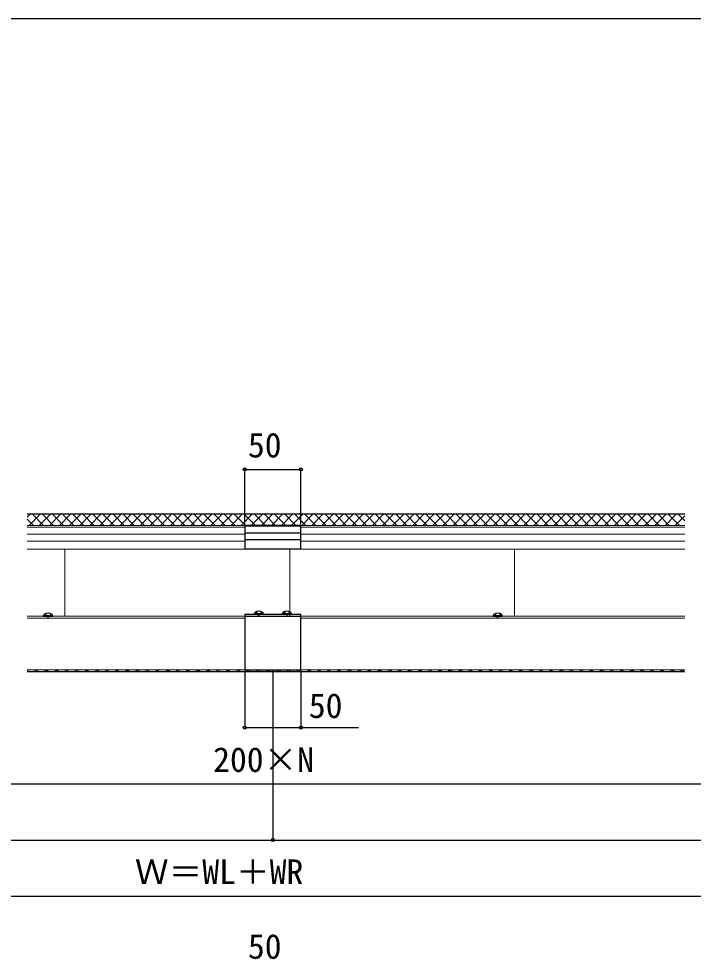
# Model space of a CAD drawing. Units: millimetres, scale not verified. Extents: x -1312 to 1312, y -1960 to 1949.
# Drawn here: x -226 to 374, y 1028 to 1865 of the extents above; entities that cross this region are included whole.
import ezdxf
from ezdxf.enums import TextEntityAlignment as Align

# ---------------------------------------------------------------- set-up
doc = ezdxf.new("R2010")
doc.units = ezdxf.units.MM
doc.header["$LTSCALE"] = 8
doc.layers.add('0-3_YKK_12', color=2, linetype='Continuous', lineweight=18)
for name, color, linetype in [('0-4_YKK_13', 4, 'Continuous'), ('0-5_YKK_D', 6, 'Continuous'), ('0-6_YKK_ZWAK', 7, 'Continuous'), ('0-7_YSS_K', 3, 'Continuous')]:
    doc.layers.add(name, color=color, linetype=linetype)
doc.styles.add('ＭＳ ゴシック', font='')
doc.styles.get('ＭＳ ゴシック').set_extended_font_data('MS Gothic')

msp = doc.modelspace()

# ---------------------------------------------------------------- linework, layer by layer
at = {"layer": '0-3_YKK_12'}
for p, q in [((-218.5, 1413.703), (366.5, 1413.703)), ((-218.5, 1412.131), (-25, 1412.131)), ((25, 1412.131), (366.5, 1412.131)), ((-218.5, 1405.776), (-25, 1405.776)), ((-218.5, 1399.703), (-25, 1399.703)), ((25, 1405.776), (366.5, 1405.776)), ((25, 1399.703), (366.5, 1399.703)), ((-218.5, 1392.601), (366.5, 1392.601)), ((-185, 1392.601), (-185, 1333.026)), ((15, 1392.601), (15, 1333.026)), ((215, 1392.601), (215, 1333.026)), ((-218.5, 1333.026), (-25, 1333.026)), ((-218.5, 1331.22), (-25, 1331.22)), ((25, 1333.026), (366.5, 1333.026)), ((25, 1331.22), (366.5, 1331.22)), ((-218.5, 1285.299), (-25, 1285.299)), ((25, 1285.299), (366.5, 1285.299))]:
    msp.add_line(p, q, dxfattribs=at)
at = {"layer": '0-4_YKK_13'}
for p, q in [((-25, 1413.457), (25, 1413.457)), ((-25, 1407.103), (25, 1407.103)), ((-25, 1401.103), (25, 1401.103)), ((-203.913, 1333.117), (-203.771, 1333.92)), ((-195.913, 1333.117), (-203.913, 1333.117)), ((-203.913, 1333.117), (-203.824, 1332.617)), ((-196.001, 1332.617), (-203.824, 1332.617)), ((-202.213, 1335.097), (-201.058, 1332.78)), ((-201.058, 1332.78), (-199.913, 1332.171)), ((-198.768, 1332.78), (-199.913, 1332.171)), ((-197.613, 1335.097), (-198.768, 1332.78)), ((-195.913, 1333.117), (-196.054, 1333.92)), ((-195.913, 1333.117), (-196.001, 1332.617)), ((25, 1332.545), (-25, 1332.545)), ((-16.408, 1334.903), (-16.266, 1335.706)), ((-8.408, 1334.903), (-16.408, 1334.903)), ((-16.408, 1334.903), (-16.32, 1334.403)), ((-8.496, 1334.403), (-16.32, 1334.403)), ((-14.708, 1336.883), (-13.553, 1334.566)), ((-13.553, 1334.566), (-12.408, 1333.957)), ((-11.263, 1334.566), (-12.408, 1333.957)), ((-10.108, 1336.883), (-11.263, 1334.566)), ((-8.408, 1334.903), (-8.549, 1335.706)), ((-8.408, 1334.903), (-8.496, 1334.403)), ((8.592, 1334.903), (8.734, 1335.706)), ((16.592, 1334.903), (8.592, 1334.903)), ((8.592, 1334.903), (8.68, 1334.403)), ((16.504, 1334.403), (8.68, 1334.403)), ((10.292, 1336.883), (11.447, 1334.566)), ((11.447, 1334.566), (12.592, 1333.957)), ((13.737, 1334.566), (12.592, 1333.957)), ((14.892, 1336.883), (13.737, 1334.566)), ((16.592, 1334.903), (16.451, 1335.706)), ((16.592, 1334.903), (16.504, 1334.403)), ((196.087, 1333.117), (196.229, 1333.92)), ((204.087, 1333.117), (196.087, 1333.117)), ((196.087, 1333.117), (196.176, 1332.617)), ((203.999, 1332.617), (196.176, 1332.617)), ((197.787, 1335.097), (198.942, 1332.78)), ((198.942, 1332.78), (200.087, 1332.171)), ((201.232, 1332.78), (200.087, 1332.171)), ((202.387, 1335.097), (201.232, 1332.78)), ((204.087, 1333.117), (203.946, 1333.92)), ((204.087, 1333.117), (203.999, 1332.617))]:
    msp.add_line(p, q, dxfattribs=at)
for points in [[(25, 1413.703), (-25, 1413.703), (-25, 1392.903), (25, 1392.903)], [(25, 1334.408), (-25, 1334.408), (-25, 1285.225), (25, 1285.225)]]:
    msp.add_lwpolyline(points, close=True, dxfattribs=at)
for centre, radius, start, end in [((-202.885, 1333.764), 0.9, 122.05588, 170), ((-199.913, 1329.017), 6.5, 57.94412, 122.05588), ((-196.94, 1333.764), 0.9, 10, 57.94412), ((-15.38, 1335.55), 0.9, 122.05588, 170), ((-12.408, 1330.803), 6.5, 57.94412, 122.05588), ((-9.436, 1335.55), 0.9, 10, 57.94412), ((9.62, 1335.55), 0.9, 122.05588, 170), ((12.592, 1330.803), 6.5, 57.94412, 122.05588), ((15.564, 1335.55), 0.9, 10, 57.94412), ((197.115, 1333.764), 0.9, 122.05588, 170), ((200.087, 1329.017), 6.5, 57.94412, 122.05588), ((203.06, 1333.764), 0.9, 10, 57.94412)]:
    msp.add_arc(centre, radius, start, end, dxfattribs=at)
at = {"layer": '0-5_YKK_D'}
for p, q in [((-25, 1414.703), (-25, 1464.6)), ((-25, 1463.6), (25, 1463.6)), ((25, 1414.703), (25, 1464.6)), ((-25, 1284.225), (-25, 1232.701)), ((0, 1284.225), (0, 1132.701)), ((0, 1284.225), (0, 1132.701)), ((25, 1284.225), (25, 1232.701)), ((-985, 1183.701), (1015, 1183.701)), ((-1050, 1133.701), (0, 1133.701)), ((0, 1133.701), (1050, 1133.701)), ((-1050, 1083.701), (1050, 1083.701))]:
    msp.add_line(p, q, dxfattribs=at)
msp.add_lwpolyline([(-25, 1233.701), (25, 1233.701), (76.136, 1233.701)], dxfattribs=at)
for centre in [(-25, 1463.6), (25, 1463.6), (-25, 1233.701), (25, 1233.701), (0, 1133.701), (0, 1133.701)]:
    msp.add_circle(centre, 1.312, dxfattribs=at)
at = {"layer": '0-6_YKK_ZWAK'}
msp.add_line((1312.5, 1864.6), (-1312.5, 1864.6), dxfattribs=at)
at = {"layer": '0-7_YSS_K'}
for p, q in [((-218.5, 1420.942), (-215.842, 1423.6)), ((366.5, 1423.6), (-218.5, 1423.6)), ((-216.758, 1413.703), (-206.861, 1423.6)), ((-204.065, 1413.703), (-213.962, 1423.6)), ((-207.778, 1413.703), (-197.881, 1423.6)), ((-195.085, 1413.703), (-204.981, 1423.6)), ((-198.798, 1413.703), (-188.901, 1423.6)), ((-186.104, 1413.703), (-196.001, 1423.6)), ((-189.817, 1413.703), (-179.921, 1423.6)), ((-177.124, 1413.703), (-187.021, 1423.6)), ((-180.837, 1413.703), (-170.94, 1423.6)), ((-168.144, 1413.703), (-178.041, 1423.6)), ((-171.857, 1413.703), (-161.96, 1423.6)), ((-159.164, 1413.703), (-169.06, 1423.6)), ((-162.877, 1413.703), (-152.98, 1423.6)), ((-150.183, 1413.703), (-160.08, 1423.6)), ((-153.896, 1413.703), (-144, 1423.6)), ((-141.203, 1413.703), (-151.1, 1423.6)), ((-144.916, 1413.703), (-135.019, 1423.6)), ((-132.223, 1413.703), (-142.12, 1423.6)), ((-135.936, 1413.703), (-126.039, 1423.6)), ((-123.243, 1413.703), (-133.139, 1423.6)), ((-126.956, 1413.703), (-117.059, 1423.6)), ((-114.262, 1413.703), (-124.159, 1423.6)), ((-117.975, 1413.703), (-108.079, 1423.6)), ((-105.282, 1413.703), (-115.179, 1423.6)), ((-108.995, 1413.703), (-99.098, 1423.6)), ((-96.302, 1413.703), (-106.199, 1423.6)), ((-100.015, 1413.703), (-90.118, 1423.6)), ((-87.322, 1413.703), (-97.218, 1423.6)), ((-91.035, 1413.703), (-81.138, 1423.6)), ((-78.341, 1413.703), (-88.238, 1423.6)), ((-82.054, 1413.703), (-72.158, 1423.6)), ((-69.361, 1413.703), (-79.258, 1423.6)), ((-73.074, 1413.703), (-63.177, 1423.6)), ((-60.381, 1413.703), (-70.278, 1423.6)), ((-64.094, 1413.703), (-54.197, 1423.6)), ((-51.4, 1413.703), (-61.297, 1423.6)), ((-55.114, 1413.703), (-45.217, 1423.6)), ((-42.42, 1413.703), (-52.317, 1423.6)), ((-46.133, 1413.703), (-36.237, 1423.6)), ((-33.44, 1413.703), (-43.337, 1423.6)), ((-37.153, 1413.703), (-27.256, 1423.6)), ((-24.46, 1413.703), (-34.357, 1423.6)), ((-28.173, 1413.703), (-18.276, 1423.6)), ((-15.479, 1413.703), (-25.376, 1423.6)), ((-19.193, 1413.703), (-9.296, 1423.6)), ((-6.499, 1413.703), (-16.396, 1423.6)), ((-10.212, 1413.703), (-0.315, 1423.6)), ((2.481, 1413.703), (-7.416, 1423.6)), ((-1.232, 1413.703), (8.665, 1423.6)), ((11.461, 1413.703), (1.565, 1423.6)), ((7.748, 1413.703), (17.645, 1423.6)), ((20.442, 1413.703), (10.545, 1423.6)), ((16.728, 1413.703), (26.625, 1423.6)), ((29.422, 1413.703), (19.525, 1423.6)), ((25.709, 1413.703), (35.606, 1423.6)), ((38.402, 1413.703), (28.505, 1423.6)), ((34.689, 1413.703), (44.586, 1423.6)), ((47.382, 1413.703), (37.486, 1423.6)), ((43.669, 1413.703), (53.566, 1423.6)), ((56.363, 1413.703), (46.466, 1423.6)), ((52.65, 1413.703), (62.546, 1423.6)), ((65.343, 1413.703), (55.446, 1423.6)), ((61.63, 1413.703), (71.527, 1423.6)), ((74.323, 1413.703), (64.426, 1423.6)), ((70.61, 1413.703), (80.507, 1423.6)), ((83.303, 1413.703), (73.407, 1423.6)), ((79.59, 1413.703), (89.487, 1423.6)), ((92.284, 1413.703), (82.387, 1423.6)), ((88.571, 1413.703), (98.467, 1423.6)), ((101.264, 1413.703), (91.367, 1423.6)), ((97.551, 1413.703), (107.448, 1423.6)), ((110.244, 1413.703), (100.347, 1423.6)), ((106.531, 1413.703), (116.428, 1423.6)), ((119.224, 1413.703), (109.328, 1423.6)), ((115.511, 1413.703), (125.408, 1423.6)), ((128.205, 1413.703), (118.308, 1423.6)), ((124.492, 1413.703), (134.388, 1423.6)), ((137.185, 1413.703), (127.288, 1423.6)), ((133.472, 1413.703), (143.369, 1423.6)), ((146.165, 1413.703), (136.268, 1423.6)), ((142.452, 1413.703), (152.349, 1423.6)), ((155.145, 1413.703), (145.249, 1423.6)), ((151.432, 1413.703), (161.329, 1423.6)), ((164.126, 1413.703), (154.229, 1423.6)), ((160.413, 1413.703), (170.309, 1423.6)), ((173.106, 1413.703), (163.209, 1423.6)), ((169.393, 1413.703), (179.29, 1423.6)), ((182.086, 1413.703), (172.189, 1423.6)), ((178.373, 1413.703), (188.27, 1423.6)), ((191.066, 1413.703), (181.17, 1423.6)), ((187.353, 1413.703), (197.25, 1423.6)), ((200.047, 1413.703), (190.15, 1423.6)), ((196.334, 1413.703), (206.23, 1423.6)), ((209.027, 1413.703), (199.13, 1423.6)), ((205.314, 1413.703), (215.211, 1423.6)), ((218.007, 1413.703), (208.11, 1423.6)), ((214.294, 1413.703), (224.191, 1423.6)), ((226.987, 1413.703), (217.091, 1423.6)), ((223.274, 1413.703), (233.171, 1423.6)), ((235.968, 1413.703), (226.071, 1423.6)), ((232.255, 1413.703), (242.151, 1423.6)), ((244.948, 1413.703), (235.051, 1423.6)), ((241.235, 1413.703), (251.132, 1423.6)), ((253.928, 1413.703), (244.031, 1423.6)), ((250.215, 1413.703), (260.112, 1423.6)), ((262.908, 1413.703), (253.012, 1423.6)), ((259.195, 1413.703), (269.092, 1423.6)), ((271.889, 1413.703), (261.992, 1423.6)), ((268.176, 1413.703), (278.072, 1423.6)), ((280.869, 1413.703), (270.972, 1423.6)), ((277.156, 1413.703), (287.053, 1423.6)), ((289.849, 1413.703), (279.952, 1423.6)), ((286.136, 1413.703), (296.033, 1423.6)), ((298.829, 1413.703), (288.933, 1423.6)), ((295.116, 1413.703), (305.013, 1423.6)), ((307.81, 1413.703), (297.913, 1423.6)), ((304.097, 1413.703), (313.993, 1423.6)), ((316.79, 1413.703), (306.893, 1423.6)), ((313.077, 1413.703), (322.974, 1423.6)), ((325.77, 1413.703), (315.873, 1423.6)), ((322.057, 1413.703), (331.954, 1423.6)), ((334.751, 1413.703), (324.854, 1423.6)), ((331.037, 1413.703), (340.934, 1423.6)), ((343.731, 1413.703), (333.834, 1423.6)), ((340.018, 1413.703), (349.914, 1423.6)), ((352.711, 1413.703), (342.814, 1423.6)), ((348.998, 1413.703), (358.895, 1423.6)), ((361.691, 1413.703), (351.795, 1423.6)), ((366.5, 1417.875), (360.775, 1423.6)), ((-213.045, 1413.703), (-218.5, 1419.158)), ((357.978, 1413.703), (366.5, 1422.225)), ((-217.747, 1283.701), (-218.5, 1284.454)), ((-218.5, 1283.701), (366.5, 1283.701)), ((-212.056, 1283.701), (-210.459, 1285.299)), ((-208.767, 1283.701), (-210.364, 1285.299)), ((-203.076, 1283.701), (-201.479, 1285.299)), ((-199.787, 1283.701), (-201.384, 1285.299)), ((-194.096, 1283.701), (-192.498, 1285.299)), ((-190.806, 1283.701), (-192.404, 1285.299)), ((-185.115, 1283.701), (-183.518, 1285.299)), ((-181.826, 1283.701), (-183.423, 1285.299)), ((-176.135, 1283.701), (-174.538, 1285.299)), ((-172.846, 1283.701), (-174.443, 1285.299)), ((-167.155, 1283.701), (-165.558, 1285.299)), ((-163.865, 1283.701), (-165.463, 1285.299)), ((-158.175, 1283.701), (-156.577, 1285.299)), ((-154.885, 1283.701), (-156.483, 1285.299)), ((-149.194, 1283.701), (-147.597, 1285.299)), ((-145.905, 1283.701), (-147.502, 1285.299)), ((-140.214, 1283.701), (-138.617, 1285.299)), ((-136.925, 1283.701), (-138.522, 1285.299)), ((-131.234, 1283.701), (-129.637, 1285.299)), ((-127.944, 1283.701), (-129.542, 1285.299)), ((-122.254, 1283.701), (-120.656, 1285.299)), ((-118.964, 1283.701), (-120.562, 1285.299)), ((-113.273, 1283.701), (-111.676, 1285.299)), ((-109.984, 1283.701), (-111.581, 1285.299)), ((-104.293, 1283.701), (-102.696, 1285.299)), ((-101.004, 1283.701), (-102.601, 1285.299)), ((-95.313, 1283.701), (-93.716, 1285.299)), ((-92.023, 1283.701), (-93.621, 1285.299)), ((-86.333, 1283.701), (-84.735, 1285.299)), ((-83.043, 1283.701), (-84.641, 1285.299)), ((-77.352, 1283.701), (-75.755, 1285.299)), ((-74.063, 1283.701), (-75.66, 1285.299)), ((-68.372, 1283.701), (-66.775, 1285.299)), ((-65.083, 1283.701), (-66.68, 1285.299)), ((-59.392, 1283.701), (-57.794, 1285.299)), ((-56.102, 1283.701), (-57.7, 1285.299)), ((-50.412, 1283.701), (-48.814, 1285.299)), ((-47.122, 1283.701), (-48.72, 1285.299)), ((-41.431, 1283.701), (-39.834, 1285.299)), ((-38.142, 1283.701), (-39.739, 1285.299)), ((-32.451, 1283.701), (-30.854, 1285.299)), ((-29.162, 1283.701), (-30.759, 1285.299)), ((-23.471, 1283.701), (-21.947, 1285.225)), ((-20.181, 1283.701), (-21.706, 1285.225)), ((-14.491, 1283.701), (-12.966, 1285.225)), ((-11.201, 1283.701), (-12.725, 1285.225)), ((-5.51, 1283.701), (-3.986, 1285.225)), ((-2.221, 1283.701), (-3.745, 1285.225)), ((3.47, 1283.701), (4.994, 1285.225)), ((6.759, 1283.701), (5.235, 1285.225)), ((12.45, 1283.701), (13.974, 1285.225)), ((15.74, 1283.701), (14.215, 1285.225)), ((21.43, 1283.701), (22.955, 1285.225)), ((24.72, 1283.701), (23.196, 1285.225)), ((30.411, 1283.701), (32.008, 1285.299)), ((33.7, 1283.701), (32.103, 1285.299)), ((39.391, 1283.701), (40.988, 1285.299)), ((42.68, 1283.701), (41.083, 1285.299)), ((48.371, 1283.701), (49.969, 1285.299)), ((51.661, 1283.701), (50.063, 1285.299)), ((57.351, 1283.701), (58.949, 1285.299)), ((60.641, 1283.701), (59.044, 1285.299)), ((66.332, 1283.701), (67.929, 1285.299)), ((69.621, 1283.701), (68.024, 1285.299)), ((75.312, 1283.701), (76.909, 1285.299)), ((78.601, 1283.701), (77.004, 1285.299)), ((84.292, 1283.701), (85.89, 1285.299)), ((87.582, 1283.701), (85.984, 1285.299)), ((93.272, 1283.701), (94.87, 1285.299)), ((96.562, 1283.701), (94.965, 1285.299)), ((102.253, 1283.701), (103.85, 1285.299)), ((105.542, 1283.701), (103.945, 1285.299)), ((111.233, 1283.701), (112.83, 1285.299)), ((114.522, 1283.701), (112.925, 1285.299)), ((120.213, 1283.701), (121.811, 1285.299)), ((123.503, 1283.701), (121.905, 1285.299)), ((129.193, 1283.701), (130.791, 1285.299)), ((132.483, 1283.701), (130.886, 1285.299)), ((138.174, 1283.701), (139.771, 1285.299)), ((141.463, 1283.701), (139.866, 1285.299)), ((147.154, 1283.701), (148.751, 1285.299)), ((150.443, 1283.701), (148.846, 1285.299)), ((156.134, 1283.701), (157.732, 1285.299)), ((159.424, 1283.701), (157.826, 1285.299)), ((165.115, 1283.701), (166.712, 1285.299)), ((168.404, 1283.701), (166.807, 1285.299)), ((174.095, 1283.701), (175.692, 1285.299)), ((177.384, 1283.701), (175.787, 1285.299)), ((183.075, 1283.701), (184.672, 1285.299)), ((186.364, 1283.701), (184.767, 1285.299)), ((192.055, 1283.701), (193.653, 1285.299)), ((195.345, 1283.701), (193.747, 1285.299)), ((201.036, 1283.701), (202.633, 1285.299)), ((204.325, 1283.701), (202.728, 1285.299)), ((210.016, 1283.701), (211.613, 1285.299)), ((213.305, 1283.701), (211.708, 1285.299)), ((218.996, 1283.701), (220.593, 1285.299)), ((222.286, 1283.701), (220.688, 1285.299)), ((227.976, 1283.701), (229.574, 1285.299)), ((231.266, 1283.701), (229.668, 1285.299)), ((236.957, 1283.701), (238.554, 1285.299)), ((240.246, 1283.701), (238.649, 1285.299)), ((245.937, 1283.701), (247.534, 1285.299)), ((249.226, 1283.701), (247.629, 1285.299)), ((254.917, 1283.701), (256.514, 1285.299)), ((258.207, 1283.701), (256.609, 1285.299)), ((263.897, 1283.701), (265.495, 1285.299)), ((267.187, 1283.701), (265.589, 1285.299)), ((272.878, 1283.701), (274.475, 1285.299)), ((276.167, 1283.701), (274.57, 1285.299)), ((281.858, 1283.701), (283.455, 1285.299)), ((285.147, 1283.701), (283.55, 1285.299)), ((290.838, 1283.701), (292.435, 1285.299)), ((294.128, 1283.701), (292.53, 1285.299)), ((299.818, 1283.701), (301.416, 1285.299)), ((303.108, 1283.701), (301.51, 1285.299)), ((308.799, 1283.701), (310.396, 1285.299)), ((312.088, 1283.701), (310.491, 1285.299)), ((317.779, 1283.701), (319.376, 1285.299)), ((321.068, 1283.701), (319.471, 1285.299)), ((326.759, 1283.701), (328.357, 1285.299)), ((330.049, 1283.701), (328.451, 1285.299)), ((335.739, 1283.701), (337.337, 1285.299)), ((339.029, 1283.701), (337.431, 1285.299)), ((344.72, 1283.701), (346.317, 1285.299)), ((348.009, 1283.701), (346.412, 1285.299)), ((353.7, 1283.701), (355.297, 1285.299)), ((356.989, 1283.701), (355.392, 1285.299)), ((362.68, 1283.701), (364.278, 1285.299)), ((365.97, 1283.701), (364.372, 1285.299))]:
    msp.add_line(p, q, dxfattribs=at)

# ---------------------------------------------------------------- texts
at = {"layer": '0-5_YKK_D', "style": 'ＭＳ ゴシック'}
for s, p in [('50', (-22.159, 1467.6)), ('50', (32.034, 1235.701)), ('200×N', (-53.097, 1187.701)), ('Ｗ＝WL＋WR', (-122.727, 1087.872)), ('50', (-22.159, 1021.385))]:
    msp.add_text(s, height=21.99, dxfattribs=at).set_placement(p, align=Align.BOTTOM_LEFT)

doc.saveas('drawing.dxf')
